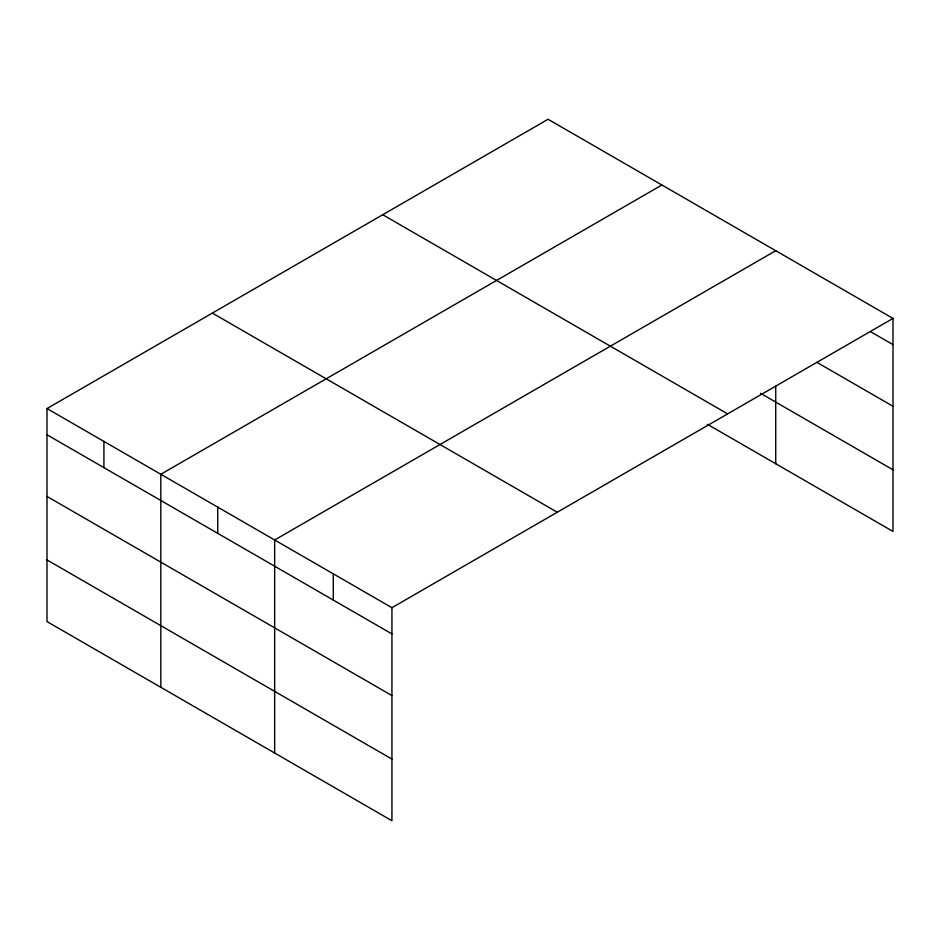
<?xml version="1.0" encoding="UTF-8"?>
<svg xmlns="http://www.w3.org/2000/svg" width="940" height="940" viewBox="0 0 940 940"><rect width="100%" height="100%" fill="white"/><g stroke="black" fill="none" stroke-linecap="round" stroke-linejoin="round"><path stroke-width="1.41" d="M707.432 424.304L893 531.441L893 318.413L548.067 119.274L47 408.559L47 621.587L391.933 820.726L391.933 607.698L47 408.559M661.901 184.992L160.822 474.277L160.822 687.305M775.723 250.71L274.656 539.995L274.656 753.022M391.933 607.698L893 318.413M870.546 331.667L893 344.639M816.895 362.346L893 406.28M760.542 393.32L893 469.8M382.721 214.731L727.642 413.882M212.358 313.09L557.279 512.241M47 434.774L391.933 633.924M47 496.426L391.933 695.565M47 559.935L391.933 759.085M775.723 386.211L775.723 463.737M333.289 573.846L333.289 600.072M217.739 507.13L217.739 533.356M103.917 441.412L103.917 467.638"/></g></svg>
